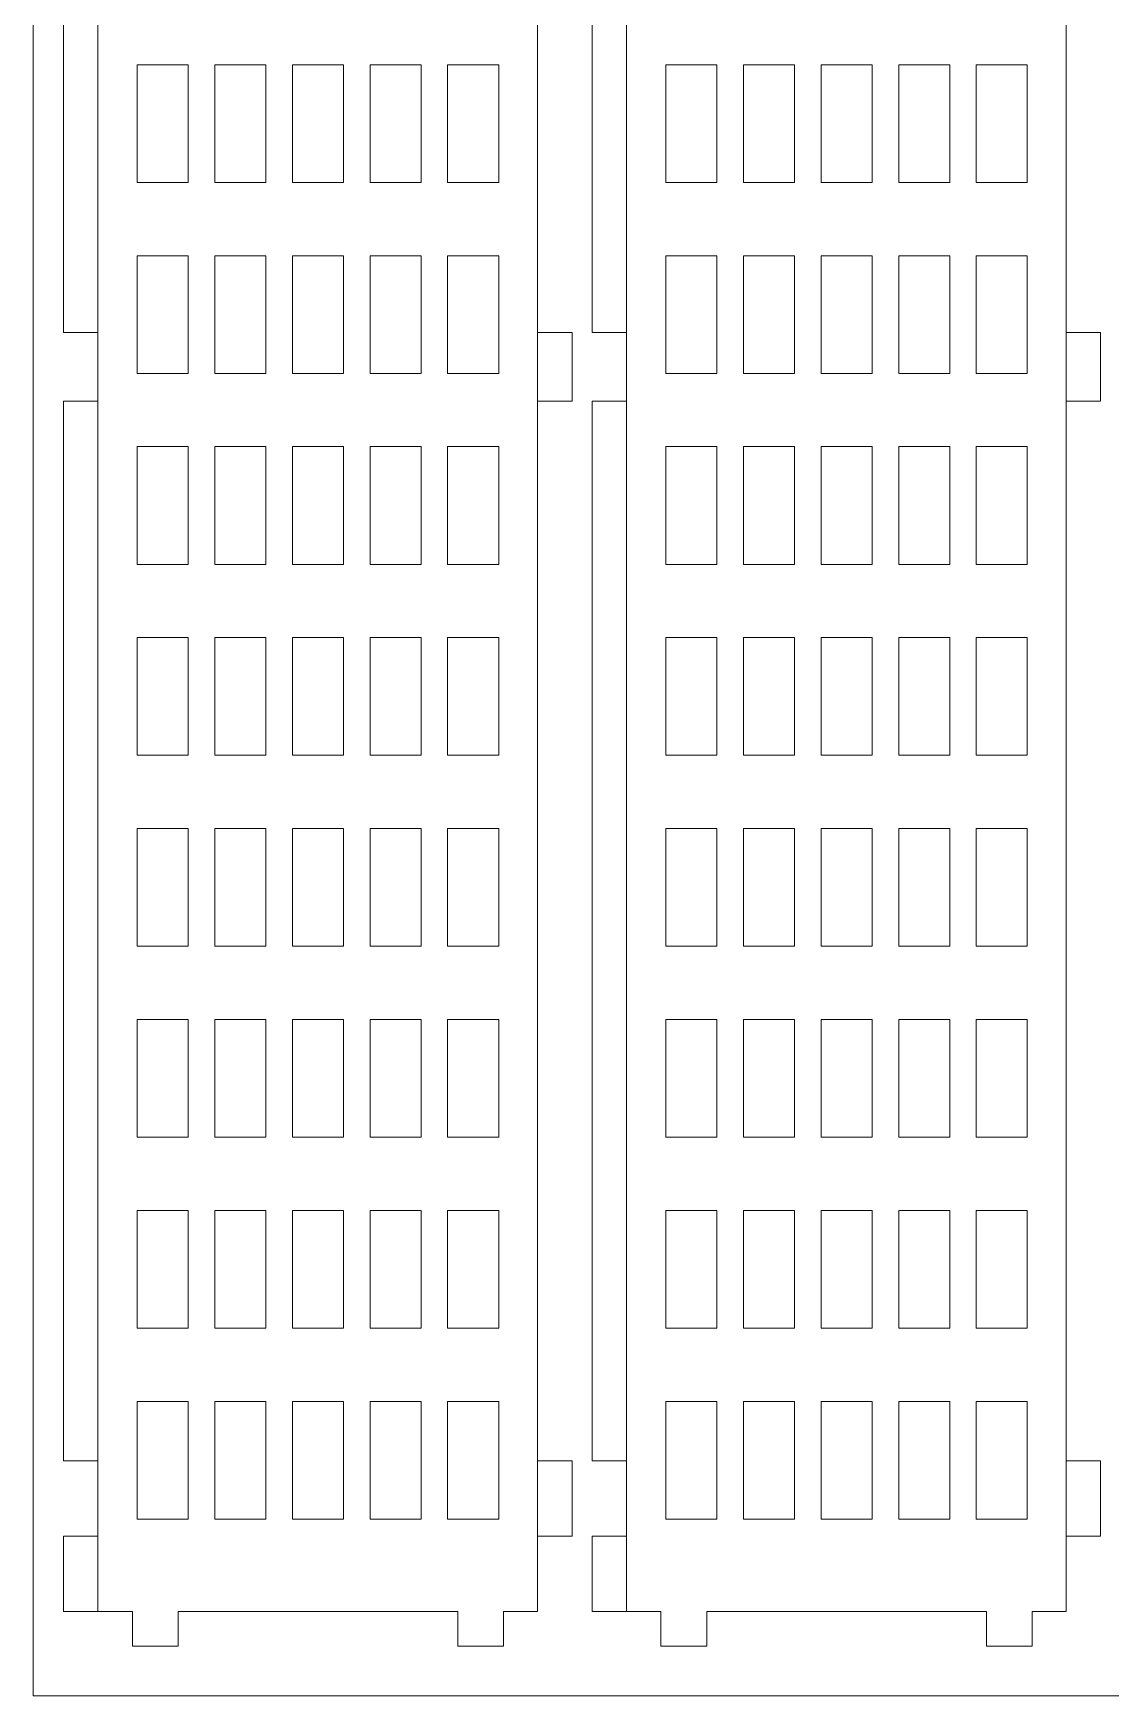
# Model space of a CAD drawing. Header units: millimetres. Extents: x -824 to 903, y -527 to 785.
# Drawn here: x -549.3 to -455.2, y 502 to 647.1 of the extents above; entities that cross this region are included whole.
import ezdxf

# ---------------------------------------------------------------- set-up
doc = ezdxf.new("R2010")
doc.units = ezdxf.units.MM
doc.header["$MEASUREMENT"] = 0
doc.layers.add('Camada 1', color=7, linetype='Continuous')

msp = doc.modelspace()

# ---------------------------------------------------------------- linework, layer by layer
at = {"layer": 'Camada 1', "color": 250, "lineweight": 9}
for points, knots in [([(-549.2728, 502.0451), (-549.2728, 502.0451), (-289.6563, 502.0451), (-289.6563, 502.0451), (-289.6563, 502.0451), (-289.6563, 502.0451), (-289.6563, 769.111), (-289.6563, 769.111), (-289.6563, 769.111), (-289.6563, 769.111), (-549.2728, 769.111), (-549.2728, 769.111), (-549.2728, 769.111), (-549.2728, 769.111), (-549.2728, 502.0451), (-549.2728, 502.0451)], [0, 0, 0, 0, 0.2, 0.2, 0.2, 0.2, 0.4, 0.4, 0.4, 0.4, 0.6, 0.6, 0.6, 0.6, 1, 1, 1, 1]), ([(-543.6252, 515.9603), (-543.6252, 515.9603), (-543.6252, 522.5339), (-543.6252, 522.5339), (-543.6252, 522.5339), (-543.6252, 522.5339), (-546.6255, 522.5339), (-546.6255, 522.5339), (-546.6255, 522.5339), (-546.6255, 522.5339), (-546.6255, 615.0342), (-546.6255, 615.0342), (-546.6255, 615.0342), (-546.6255, 615.0342), (-543.6252, 615.0342), (-543.6252, 615.0342), (-543.6252, 615.0342), (-543.6252, 615.0342), (-543.6252, 621.0345), (-543.6252, 621.0345), (-543.6252, 621.0345), (-543.6252, 621.0345), (-546.6255, 621.0345), (-546.6255, 621.0345), (-546.6255, 621.0345), (-546.6255, 621.0345), (-546.6255, 713.5348), (-546.6255, 713.5348), (-546.6255, 713.5348), (-546.6255, 713.5348), (-543.6252, 713.5348), (-543.6252, 713.5348), (-543.6252, 713.5348), (-543.6252, 713.5348), (-543.6252, 720.1084), (-543.6252, 720.1084), (-543.6252, 720.1084), (-543.6252, 720.1084), (-546.6255, 720.1084), (-546.6255, 720.1084), (-546.6255, 720.1084), (-546.6255, 720.1084), (-546.6255, 726.6819), (-546.6255, 726.6819), (-546.6255, 726.6819), (-546.6255, 726.6819), (-525.9395, 726.6819), (-525.9395, 726.6819), (-525.9395, 726.6819), (-525.9395, 726.6819), (-525.9395, 722.117), (-525.9395, 722.117), (-525.9395, 722.117), (-525.9395, 722.117), (-522.9392, 722.117), (-522.9392, 722.117), (-522.9392, 722.117), (-522.9392, 722.117), (-522.9392, 726.6819), (-522.9392, 726.6819), (-522.9392, 726.6819), (-522.9392, 726.6819), (-505.2535, 726.6819), (-505.2535, 726.6819), (-505.2535, 726.6819), (-505.2535, 726.6819), (-505.2535, 720.1084), (-505.2535, 720.1084), (-505.2535, 720.1084), (-505.2535, 720.1084), (-502.2534, 720.1084), (-502.2534, 720.1084), (-502.2534, 720.1084), (-502.2534, 720.1084), (-502.2534, 713.5348), (-502.2534, 713.5348), (-502.2534, 713.5348), (-502.2534, 713.5348), (-505.2535, 713.5348), (-505.2535, 713.5348), (-505.2535, 713.5348), (-505.2535, 713.5348), (-505.2535, 621.0345), (-505.2535, 621.0345), (-505.2535, 621.0345), (-505.2535, 621.0345), (-502.2534, 621.0345), (-502.2534, 621.0345), (-502.2534, 621.0345), (-502.2534, 621.0345), (-502.2534, 615.0342), (-502.2534, 615.0342), (-502.2534, 615.0342), (-502.2534, 615.0342), (-505.2535, 615.0342), (-505.2535, 615.0342), (-505.2535, 615.0342), (-505.2535, 615.0342), (-505.2535, 522.5339), (-505.2535, 522.5339), (-505.2535, 522.5339), (-505.2535, 522.5339), (-502.2534, 522.5339), (-502.2534, 522.5339), (-502.2534, 522.5339), (-502.2534, 522.5339), (-502.2534, 515.9603), (-502.2534, 515.9603), (-502.2534, 515.9603), (-502.2534, 515.9603), (-505.2535, 515.9603), (-505.2535, 515.9603), (-505.2535, 515.9603), (-505.2535, 515.9603), (-505.2535, 509.3867), (-505.2535, 509.3867), (-505.2535, 509.3867), (-505.2535, 509.3867), (-508.2234, 509.3867), (-508.2234, 509.3867), (-508.2234, 509.3867), (-508.2234, 509.3867), (-508.2234, 506.3864), (-508.2234, 506.3864), (-508.2234, 506.3864), (-508.2234, 506.3864), (-512.2235, 506.3864), (-512.2235, 506.3864), (-512.2235, 506.3864), (-512.2235, 506.3864), (-512.2235, 509.3867), (-512.2235, 509.3867), (-512.2235, 509.3867), (-512.2235, 509.3867), (-536.6249, 509.3867), (-536.6249, 509.3867), (-536.6249, 509.3867), (-536.6249, 509.3867), (-536.6249, 506.3864), (-536.6249, 506.3864), (-536.6249, 506.3864), (-536.6249, 506.3864), (-540.6251, 506.3864), (-540.6251, 506.3864), (-540.6251, 506.3864), (-540.6251, 506.3864), (-540.6251, 509.3867), (-540.6251, 509.3867), (-540.6251, 509.3867), (-540.6251, 509.3867), (-546.6255, 509.3867), (-546.6255, 509.3867), (-546.6255, 509.3867), (-546.6255, 509.3867), (-546.6255, 515.9603), (-546.6255, 515.9603), (-546.6255, 515.9603), (-546.6255, 515.9603), (-543.6252, 515.9603), (-543.6252, 515.9603)], [0, 0, 0, 0, 0.02439024, 0.02439024, 0.02439024, 0.02439024, 0.04878049, 0.04878049, 0.04878049, 0.04878049, 0.07317073, 0.07317073, 0.07317073, 0.07317073, 0.09756098, 0.09756098, 0.09756098, 0.09756098, 0.12195122, 0.12195122, 0.12195122, 0.12195122, 0.14634146, 0.14634146, 0.14634146, 0.14634146, 0.17073171, 0.17073171, 0.17073171, 0.17073171, 0.19512195, 0.19512195, 0.19512195, 0.19512195, 0.2195122, 0.2195122, 0.2195122, 0.2195122, 0.24390244, 0.24390244, 0.24390244, 0.24390244, 0.26829268, 0.26829268, 0.26829268, 0.26829268, 0.29268293, 0.29268293, 0.29268293, 0.29268293, 0.31707317, 0.31707317, 0.31707317, 0.31707317, 0.34146341, 0.34146341, 0.34146341, 0.34146341, 0.36585366, 0.36585366, 0.36585366, 0.36585366, 0.3902439, 0.3902439, 0.3902439, 0.3902439, 0.41463415, 0.41463415, 0.41463415, 0.41463415, 0.43902439, 0.43902439, 0.43902439, 0.43902439, 0.46341463, 0.46341463, 0.46341463, 0.46341463, 0.48780488, 0.48780488, 0.48780488, 0.48780488, 0.51219512, 0.51219512, 0.51219512, 0.51219512, 0.53658537, 0.53658537, 0.53658537, 0.53658537, 0.56097561, 0.56097561, 0.56097561, 0.56097561, 0.58536585, 0.58536585, 0.58536585, 0.58536585, 0.6097561, 0.6097561, 0.6097561, 0.6097561, 0.63414634, 0.63414634, 0.63414634, 0.63414634, 0.65853659, 0.65853659, 0.65853659, 0.65853659, 0.68292683, 0.68292683, 0.68292683, 0.68292683, 0.70731707, 0.70731707, 0.70731707, 0.70731707, 0.73170732, 0.73170732, 0.73170732, 0.73170732, 0.75609756, 0.75609756, 0.75609756, 0.75609756, 0.7804878, 0.7804878, 0.7804878, 0.7804878, 0.80487805, 0.80487805, 0.80487805, 0.80487805, 0.82926829, 0.82926829, 0.82926829, 0.82926829, 0.85365854, 0.85365854, 0.85365854, 0.85365854, 0.87804878, 0.87804878, 0.87804878, 0.87804878, 0.90243902, 0.90243902, 0.90243902, 0.90243902, 0.92682927, 0.92682927, 0.92682927, 0.92682927, 0.95121951, 0.95121951, 0.95121951, 0.95121951, 1, 1, 1, 1]), ([(-497.4884, 515.9603), (-497.4884, 515.9603), (-497.4884, 522.5339), (-497.4884, 522.5339), (-497.4884, 522.5339), (-497.4884, 522.5339), (-500.4887, 522.5339), (-500.4887, 522.5339), (-500.4887, 522.5339), (-500.4887, 522.5339), (-500.4887, 615.0342), (-500.4887, 615.0342), (-500.4887, 615.0342), (-500.4887, 615.0342), (-497.4884, 615.0342), (-497.4884, 615.0342), (-497.4884, 615.0342), (-497.4884, 615.0342), (-497.4884, 621.0345), (-497.4884, 621.0345), (-497.4884, 621.0345), (-497.4884, 621.0345), (-500.4887, 621.0345), (-500.4887, 621.0345), (-500.4887, 621.0345), (-500.4887, 621.0345), (-500.4887, 713.5348), (-500.4887, 713.5348), (-500.4887, 713.5348), (-500.4887, 713.5348), (-497.4884, 713.5348), (-497.4884, 713.5348), (-497.4884, 713.5348), (-497.4884, 713.5348), (-497.4884, 720.1084), (-497.4884, 720.1084), (-497.4884, 720.1084), (-497.4884, 720.1084), (-500.4887, 720.1084), (-500.4887, 720.1084), (-500.4887, 720.1084), (-500.4887, 720.1084), (-500.4887, 726.6819), (-500.4887, 726.6819), (-500.4887, 726.6819), (-500.4887, 726.6819), (-479.8027, 726.6819), (-479.8027, 726.6819), (-479.8027, 726.6819), (-479.8027, 726.6819), (-479.8027, 722.117), (-479.8027, 722.117), (-479.8027, 722.117), (-479.8027, 722.117), (-476.8024, 722.117), (-476.8024, 722.117), (-476.8024, 722.117), (-476.8024, 722.117), (-476.8024, 726.6819), (-476.8024, 726.6819), (-476.8024, 726.6819), (-476.8024, 726.6819), (-459.1167, 726.6819), (-459.1167, 726.6819), (-459.1167, 726.6819), (-459.1167, 726.6819), (-459.1167, 720.1084), (-459.1167, 720.1084), (-459.1167, 720.1084), (-459.1167, 720.1084), (-456.1165, 720.1084), (-456.1165, 720.1084), (-456.1165, 720.1084), (-456.1165, 720.1084), (-456.1165, 713.5348), (-456.1165, 713.5348), (-456.1165, 713.5348), (-456.1165, 713.5348), (-459.1167, 713.5348), (-459.1167, 713.5348), (-459.1167, 713.5348), (-459.1167, 713.5348), (-459.1167, 621.0345), (-459.1167, 621.0345), (-459.1167, 621.0345), (-459.1167, 621.0345), (-456.1165, 621.0345), (-456.1165, 621.0345), (-456.1165, 621.0345), (-456.1165, 621.0345), (-456.1165, 615.0342), (-456.1165, 615.0342), (-456.1165, 615.0342), (-456.1165, 615.0342), (-459.1167, 615.0342), (-459.1167, 615.0342), (-459.1167, 615.0342), (-459.1167, 615.0342), (-459.1167, 522.5339), (-459.1167, 522.5339), (-459.1167, 522.5339), (-459.1167, 522.5339), (-456.1165, 522.5339), (-456.1165, 522.5339), (-456.1165, 522.5339), (-456.1165, 522.5339), (-456.1165, 515.9603), (-456.1165, 515.9603), (-456.1165, 515.9603), (-456.1165, 515.9603), (-459.1167, 515.9603), (-459.1167, 515.9603), (-459.1167, 515.9603), (-459.1167, 515.9603), (-459.1167, 509.3867), (-459.1167, 509.3867), (-459.1167, 509.3867), (-459.1167, 509.3867), (-462.0865, 509.3867), (-462.0865, 509.3867), (-462.0865, 509.3867), (-462.0865, 509.3867), (-462.0865, 506.3864), (-462.0865, 506.3864), (-462.0865, 506.3864), (-462.0865, 506.3864), (-466.0867, 506.3864), (-466.0867, 506.3864), (-466.0867, 506.3864), (-466.0867, 506.3864), (-466.0867, 509.3867), (-466.0867, 509.3867), (-466.0867, 509.3867), (-466.0867, 509.3867), (-490.4881, 509.3867), (-490.4881, 509.3867), (-490.4881, 509.3867), (-490.4881, 509.3867), (-490.4881, 506.3864), (-490.4881, 506.3864), (-490.4881, 506.3864), (-490.4881, 506.3864), (-494.4883, 506.3864), (-494.4883, 506.3864), (-494.4883, 506.3864), (-494.4883, 506.3864), (-494.4883, 509.3867), (-494.4883, 509.3867), (-494.4883, 509.3867), (-494.4883, 509.3867), (-500.4887, 509.3867), (-500.4887, 509.3867), (-500.4887, 509.3867), (-500.4887, 509.3867), (-500.4887, 515.9603), (-500.4887, 515.9603), (-500.4887, 515.9603), (-500.4887, 515.9603), (-497.4884, 515.9603), (-497.4884, 515.9603)], [0, 0, 0, 0, 0.02439024, 0.02439024, 0.02439024, 0.02439024, 0.04878049, 0.04878049, 0.04878049, 0.04878049, 0.07317073, 0.07317073, 0.07317073, 0.07317073, 0.09756098, 0.09756098, 0.09756098, 0.09756098, 0.12195122, 0.12195122, 0.12195122, 0.12195122, 0.14634146, 0.14634146, 0.14634146, 0.14634146, 0.17073171, 0.17073171, 0.17073171, 0.17073171, 0.19512195, 0.19512195, 0.19512195, 0.19512195, 0.2195122, 0.2195122, 0.2195122, 0.2195122, 0.24390244, 0.24390244, 0.24390244, 0.24390244, 0.26829268, 0.26829268, 0.26829268, 0.26829268, 0.29268293, 0.29268293, 0.29268293, 0.29268293, 0.31707317, 0.31707317, 0.31707317, 0.31707317, 0.34146341, 0.34146341, 0.34146341, 0.34146341, 0.36585366, 0.36585366, 0.36585366, 0.36585366, 0.3902439, 0.3902439, 0.3902439, 0.3902439, 0.41463415, 0.41463415, 0.41463415, 0.41463415, 0.43902439, 0.43902439, 0.43902439, 0.43902439, 0.46341463, 0.46341463, 0.46341463, 0.46341463, 0.48780488, 0.48780488, 0.48780488, 0.48780488, 0.51219512, 0.51219512, 0.51219512, 0.51219512, 0.53658537, 0.53658537, 0.53658537, 0.53658537, 0.56097561, 0.56097561, 0.56097561, 0.56097561, 0.58536585, 0.58536585, 0.58536585, 0.58536585, 0.6097561, 0.6097561, 0.6097561, 0.6097561, 0.63414634, 0.63414634, 0.63414634, 0.63414634, 0.65853659, 0.65853659, 0.65853659, 0.65853659, 0.68292683, 0.68292683, 0.68292683, 0.68292683, 0.70731707, 0.70731707, 0.70731707, 0.70731707, 0.73170732, 0.73170732, 0.73170732, 0.73170732, 0.75609756, 0.75609756, 0.75609756, 0.75609756, 0.7804878, 0.7804878, 0.7804878, 0.7804878, 0.80487805, 0.80487805, 0.80487805, 0.80487805, 0.82926829, 0.82926829, 0.82926829, 0.82926829, 0.85365854, 0.85365854, 0.85365854, 0.85365854, 0.87804878, 0.87804878, 0.87804878, 0.87804878, 0.90243902, 0.90243902, 0.90243902, 0.90243902, 0.92682927, 0.92682927, 0.92682927, 0.92682927, 0.95121951, 0.95121951, 0.95121951, 0.95121951, 1, 1, 1, 1])]:
    msp.add_open_spline(points, degree=3, knots=knots, dxfattribs=at)
at = {"layer": 'Camada 1', "color": 5, "lineweight": 9}
for points in [[(-543.6252, 713.5348), (-543.6252, 713.5348), (-543.6252, 621.0345), (-543.6252, 621.0345)], [(-497.4884, 713.5348), (-497.4884, 713.5348), (-497.4884, 621.0345), (-497.4884, 621.0345)], [(-505.2535, 621.0345), (-505.2535, 621.0345), (-505.2535, 615.0343), (-505.2535, 615.0343)], [(-459.1167, 621.0345), (-459.1167, 621.0345), (-459.1167, 615.0343), (-459.1167, 615.0343)], [(-543.6252, 615.0343), (-543.6252, 615.0343), (-543.6252, 522.5341), (-543.6252, 522.5341)], [(-497.4884, 615.0343), (-497.4884, 615.0343), (-497.4884, 522.5341), (-497.4884, 522.5341)], [(-505.2535, 522.5339), (-505.2535, 522.5339), (-505.2535, 515.9604), (-505.2535, 515.9604)], [(-459.1167, 522.5339), (-459.1167, 522.5339), (-459.1167, 515.9604), (-459.1167, 515.9604)], [(-543.6252, 515.9604), (-543.6252, 515.9604), (-543.6252, 509.3867), (-543.6252, 509.3867)], [(-497.4884, 515.9604), (-497.4884, 515.9604), (-497.4884, 509.3867), (-497.4884, 509.3867)]]:
    msp.add_open_spline(points, degree=3, dxfattribs=at)
for points in [[(-540.1954, 634.1248), (-538.7103, 634.1248), (-537.2252, 634.1248), (-535.7402, 634.1248), (-535.7402, 634.1248), (-535.7402, 637.5488), (-535.7402, 640.9728), (-535.7402, 644.3969), (-535.7402, 644.3969), (-537.2252, 644.3969), (-538.7103, 644.3969), (-540.1954, 644.3969), (-540.1954, 644.3969), (-540.1954, 640.9728), (-540.1954, 637.5488), (-540.1954, 634.1248)], [(-533.4236, 634.1248), (-531.9385, 634.1248), (-530.4535, 634.1248), (-528.9684, 634.1248), (-528.9684, 634.1248), (-528.9684, 637.5488), (-528.9684, 640.9728), (-528.9684, 644.3969), (-528.9684, 644.3969), (-530.4535, 644.3969), (-531.9385, 644.3969), (-533.4236, 644.3969), (-533.4236, 644.3969), (-533.4236, 640.9728), (-533.4236, 637.5488), (-533.4236, 634.1248)], [(-526.6519, 634.1248), (-525.1669, 634.1248), (-523.6818, 634.1248), (-522.1967, 634.1248), (-522.1967, 634.1248), (-522.1967, 637.5488), (-522.1967, 640.9728), (-522.1967, 644.3969), (-522.1967, 644.3969), (-523.6818, 644.3969), (-525.1669, 644.3969), (-526.6519, 644.3969), (-526.6519, 644.3969), (-526.6519, 640.9728), (-526.6519, 637.5488), (-526.6519, 634.1248)], [(-519.8802, 634.1248), (-518.3951, 634.1248), (-516.9101, 634.1248), (-515.425, 634.1248), (-515.425, 634.1248), (-515.425, 637.5488), (-515.425, 640.9728), (-515.425, 644.3969), (-515.425, 644.3969), (-516.9101, 644.3969), (-518.3951, 644.3969), (-519.8802, 644.3969), (-519.8802, 644.3969), (-519.8802, 640.9728), (-519.8802, 637.5488), (-519.8802, 634.1248)], [(-513.1084, 634.1248), (-511.6234, 634.1248), (-510.1383, 634.1248), (-508.6532, 634.1248), (-508.6532, 634.1248), (-508.6532, 637.5488), (-508.6532, 640.9728), (-508.6532, 644.3969), (-508.6532, 644.3969), (-510.1383, 644.3969), (-511.6234, 644.3969), (-513.1084, 644.3969), (-513.1084, 644.3969), (-513.1084, 640.9728), (-513.1084, 637.5488), (-513.1084, 634.1248)], [(-494.0585, 634.1248), (-492.5735, 634.1248), (-491.0884, 634.1248), (-489.6034, 634.1248), (-489.6034, 634.1248), (-489.6034, 637.5488), (-489.6034, 640.9728), (-489.6034, 644.3969), (-489.6034, 644.3969), (-491.0884, 644.3969), (-492.5735, 644.3969), (-494.0585, 644.3969), (-494.0585, 644.3969), (-494.0585, 640.9728), (-494.0585, 637.5488), (-494.0585, 634.1248)], [(-487.2868, 634.1248), (-485.8017, 634.1248), (-484.3167, 634.1248), (-482.8316, 634.1248), (-482.8316, 634.1248), (-482.8316, 637.5488), (-482.8316, 640.9728), (-482.8316, 644.3969), (-482.8316, 644.3969), (-484.3167, 644.3969), (-485.8017, 644.3969), (-487.2868, 644.3969), (-487.2868, 644.3969), (-487.2868, 640.9728), (-487.2868, 637.5488), (-487.2868, 634.1248)], [(-480.5151, 634.1248), (-479.0301, 634.1248), (-477.545, 634.1248), (-476.0598, 634.1248), (-476.0598, 634.1248), (-476.0598, 637.5488), (-476.0598, 640.9728), (-476.0598, 644.3969), (-476.0598, 644.3969), (-477.545, 644.3969), (-479.0301, 644.3969), (-480.5151, 644.3969), (-480.5151, 644.3969), (-480.5151, 640.9728), (-480.5151, 637.5488), (-480.5151, 634.1248)], [(-473.7434, 634.1248), (-472.2583, 634.1248), (-470.7732, 634.1248), (-469.2882, 634.1248), (-469.2882, 634.1248), (-469.2882, 637.5488), (-469.2882, 640.9728), (-469.2882, 644.3969), (-469.2882, 644.3969), (-470.7732, 644.3969), (-472.2583, 644.3969), (-473.7434, 644.3969), (-473.7434, 644.3969), (-473.7434, 640.9728), (-473.7434, 637.5488), (-473.7434, 634.1248)], [(-466.9716, 634.1248), (-465.4865, 634.1248), (-464.0015, 634.1248), (-462.5164, 634.1248), (-462.5164, 634.1248), (-462.5164, 637.5488), (-462.5164, 640.9728), (-462.5164, 644.3969), (-462.5164, 644.3969), (-464.0015, 644.3969), (-465.4865, 644.3969), (-466.9716, 644.3969), (-466.9716, 644.3969), (-466.9716, 640.9728), (-466.9716, 637.5488), (-466.9716, 634.1248)], [(-540.1954, 617.4572), (-538.7103, 617.4572), (-537.2252, 617.4572), (-535.7402, 617.4572), (-535.7402, 617.4572), (-535.7402, 620.8814), (-535.7402, 624.3054), (-535.7402, 627.7294), (-535.7402, 627.7294), (-537.2252, 627.7294), (-538.7103, 627.7294), (-540.1954, 627.7294), (-540.1954, 627.7294), (-540.1954, 624.3054), (-540.1954, 620.8814), (-540.1954, 617.4572)], [(-533.4236, 617.4572), (-531.9385, 617.4572), (-530.4535, 617.4572), (-528.9684, 617.4572), (-528.9684, 617.4572), (-528.9684, 620.8814), (-528.9684, 624.3054), (-528.9684, 627.7294), (-528.9684, 627.7294), (-530.4535, 627.7294), (-531.9385, 627.7294), (-533.4236, 627.7294), (-533.4236, 627.7294), (-533.4236, 624.3054), (-533.4236, 620.8814), (-533.4236, 617.4572)], [(-526.6519, 617.4572), (-525.1669, 617.4572), (-523.6818, 617.4572), (-522.1967, 617.4572), (-522.1967, 617.4572), (-522.1967, 620.8814), (-522.1967, 624.3054), (-522.1967, 627.7294), (-522.1967, 627.7294), (-523.6818, 627.7294), (-525.1669, 627.7294), (-526.6519, 627.7294), (-526.6519, 627.7294), (-526.6519, 624.3054), (-526.6519, 620.8814), (-526.6519, 617.4572)], [(-519.8802, 617.4572), (-518.3951, 617.4572), (-516.9101, 617.4572), (-515.425, 617.4572), (-515.425, 617.4572), (-515.425, 620.8814), (-515.425, 624.3054), (-515.425, 627.7294), (-515.425, 627.7294), (-516.9101, 627.7294), (-518.3951, 627.7294), (-519.8802, 627.7294), (-519.8802, 627.7294), (-519.8802, 624.3054), (-519.8802, 620.8814), (-519.8802, 617.4572)], [(-513.1084, 617.4572), (-511.6234, 617.4572), (-510.1383, 617.4572), (-508.6532, 617.4572), (-508.6532, 617.4572), (-508.6532, 620.8814), (-508.6532, 624.3054), (-508.6532, 627.7294), (-508.6532, 627.7294), (-510.1383, 627.7294), (-511.6234, 627.7294), (-513.1084, 627.7294), (-513.1084, 627.7294), (-513.1084, 624.3054), (-513.1084, 620.8814), (-513.1084, 617.4572)], [(-494.0585, 617.4572), (-492.5735, 617.4572), (-491.0884, 617.4572), (-489.6034, 617.4572), (-489.6034, 617.4572), (-489.6034, 620.8814), (-489.6034, 624.3054), (-489.6034, 627.7294), (-489.6034, 627.7294), (-491.0884, 627.7294), (-492.5735, 627.7294), (-494.0585, 627.7294), (-494.0585, 627.7294), (-494.0585, 624.3054), (-494.0585, 620.8814), (-494.0585, 617.4572)], [(-487.2868, 617.4572), (-485.8017, 617.4572), (-484.3167, 617.4572), (-482.8316, 617.4572), (-482.8316, 617.4572), (-482.8316, 620.8814), (-482.8316, 624.3054), (-482.8316, 627.7294), (-482.8316, 627.7294), (-484.3167, 627.7294), (-485.8017, 627.7294), (-487.2868, 627.7294), (-487.2868, 627.7294), (-487.2868, 624.3054), (-487.2868, 620.8814), (-487.2868, 617.4572)], [(-480.5151, 617.4572), (-479.0301, 617.4572), (-477.545, 617.4572), (-476.0598, 617.4572), (-476.0598, 617.4572), (-476.0598, 620.8814), (-476.0598, 624.3054), (-476.0598, 627.7294), (-476.0598, 627.7294), (-477.545, 627.7294), (-479.0301, 627.7294), (-480.5151, 627.7294), (-480.5151, 627.7294), (-480.5151, 624.3054), (-480.5151, 620.8814), (-480.5151, 617.4572)], [(-473.7434, 617.4572), (-472.2583, 617.4572), (-470.7732, 617.4572), (-469.2882, 617.4572), (-469.2882, 617.4572), (-469.2882, 620.8814), (-469.2882, 624.3054), (-469.2882, 627.7294), (-469.2882, 627.7294), (-470.7732, 627.7294), (-472.2583, 627.7294), (-473.7434, 627.7294), (-473.7434, 627.7294), (-473.7434, 624.3054), (-473.7434, 620.8814), (-473.7434, 617.4572)], [(-466.9716, 617.4572), (-465.4865, 617.4572), (-464.0015, 617.4572), (-462.5164, 617.4572), (-462.5164, 617.4572), (-462.5164, 620.8814), (-462.5164, 624.3054), (-462.5164, 627.7294), (-462.5164, 627.7294), (-464.0015, 627.7294), (-465.4865, 627.7294), (-466.9716, 627.7294), (-466.9716, 627.7294), (-466.9716, 624.3054), (-466.9716, 620.8814), (-466.9716, 617.4572)], [(-540.1954, 600.7898), (-538.7103, 600.7898), (-537.2252, 600.7898), (-535.7402, 600.7898), (-535.7402, 600.7898), (-535.7402, 604.2138), (-535.7402, 607.6378), (-535.7402, 611.0619), (-535.7402, 611.0619), (-537.2252, 611.0619), (-538.7103, 611.0619), (-540.1954, 611.0619), (-540.1954, 611.0619), (-540.1954, 607.6378), (-540.1954, 604.2138), (-540.1954, 600.7898)], [(-533.4236, 600.7898), (-531.9385, 600.7898), (-530.4535, 600.7898), (-528.9684, 600.7898), (-528.9684, 600.7898), (-528.9684, 604.2138), (-528.9684, 607.6378), (-528.9684, 611.0619), (-528.9684, 611.0619), (-530.4535, 611.0619), (-531.9385, 611.0619), (-533.4236, 611.0619), (-533.4236, 611.0619), (-533.4236, 607.6378), (-533.4236, 604.2138), (-533.4236, 600.7898)], [(-526.6519, 600.7898), (-525.1669, 600.7898), (-523.6818, 600.7898), (-522.1967, 600.7898), (-522.1967, 600.7898), (-522.1967, 604.2138), (-522.1967, 607.6378), (-522.1967, 611.0619), (-522.1967, 611.0619), (-523.6818, 611.0619), (-525.1669, 611.0619), (-526.6519, 611.0619), (-526.6519, 611.0619), (-526.6519, 607.6378), (-526.6519, 604.2138), (-526.6519, 600.7898)], [(-519.8802, 600.7898), (-518.3951, 600.7898), (-516.9101, 600.7898), (-515.425, 600.7898), (-515.425, 600.7898), (-515.425, 604.2138), (-515.425, 607.6378), (-515.425, 611.0619), (-515.425, 611.0619), (-516.9101, 611.0619), (-518.3951, 611.0619), (-519.8802, 611.0619), (-519.8802, 611.0619), (-519.8802, 607.6378), (-519.8802, 604.2138), (-519.8802, 600.7898)], [(-513.1084, 600.7898), (-511.6234, 600.7898), (-510.1383, 600.7898), (-508.6532, 600.7898), (-508.6532, 600.7898), (-508.6532, 604.2138), (-508.6532, 607.6378), (-508.6532, 611.0619), (-508.6532, 611.0619), (-510.1383, 611.0619), (-511.6234, 611.0619), (-513.1084, 611.0619), (-513.1084, 611.0619), (-513.1084, 607.6378), (-513.1084, 604.2138), (-513.1084, 600.7898)], [(-494.0585, 600.7898), (-492.5735, 600.7898), (-491.0884, 600.7898), (-489.6034, 600.7898), (-489.6034, 600.7898), (-489.6034, 604.2138), (-489.6034, 607.6378), (-489.6034, 611.0619), (-489.6034, 611.0619), (-491.0884, 611.0619), (-492.5735, 611.0619), (-494.0585, 611.0619), (-494.0585, 611.0619), (-494.0585, 607.6378), (-494.0585, 604.2138), (-494.0585, 600.7898)], [(-487.2868, 600.7898), (-485.8017, 600.7898), (-484.3167, 600.7898), (-482.8316, 600.7898), (-482.8316, 600.7898), (-482.8316, 604.2138), (-482.8316, 607.6378), (-482.8316, 611.0619), (-482.8316, 611.0619), (-484.3167, 611.0619), (-485.8017, 611.0619), (-487.2868, 611.0619), (-487.2868, 611.0619), (-487.2868, 607.6378), (-487.2868, 604.2138), (-487.2868, 600.7898)], [(-480.5151, 600.7898), (-479.0301, 600.7898), (-477.545, 600.7898), (-476.0598, 600.7898), (-476.0598, 600.7898), (-476.0598, 604.2138), (-476.0598, 607.6378), (-476.0598, 611.0619), (-476.0598, 611.0619), (-477.545, 611.0619), (-479.0301, 611.0619), (-480.5151, 611.0619), (-480.5151, 611.0619), (-480.5151, 607.6378), (-480.5151, 604.2138), (-480.5151, 600.7898)], [(-473.7434, 600.7898), (-472.2583, 600.7898), (-470.7732, 600.7898), (-469.2882, 600.7898), (-469.2882, 600.7898), (-469.2882, 604.2138), (-469.2882, 607.6378), (-469.2882, 611.0619), (-469.2882, 611.0619), (-470.7732, 611.0619), (-472.2583, 611.0619), (-473.7434, 611.0619), (-473.7434, 611.0619), (-473.7434, 607.6378), (-473.7434, 604.2138), (-473.7434, 600.7898)], [(-466.9716, 600.7898), (-465.4865, 600.7898), (-464.0015, 600.7898), (-462.5164, 600.7898), (-462.5164, 600.7898), (-462.5164, 604.2138), (-462.5164, 607.6378), (-462.5164, 611.0619), (-462.5164, 611.0619), (-464.0015, 611.0619), (-465.4865, 611.0619), (-466.9716, 611.0619), (-466.9716, 611.0619), (-466.9716, 607.6378), (-466.9716, 604.2138), (-466.9716, 600.7898)], [(-540.1954, 584.1223), (-538.7103, 584.1223), (-537.2252, 584.1223), (-535.7402, 584.1223), (-535.7402, 584.1223), (-535.7402, 587.5464), (-535.7402, 590.9704), (-535.7402, 594.3944), (-535.7402, 594.3944), (-537.2252, 594.3944), (-538.7103, 594.3944), (-540.1954, 594.3944), (-540.1954, 594.3944), (-540.1954, 590.9704), (-540.1954, 587.5464), (-540.1954, 584.1223)], [(-533.4236, 584.1223), (-531.9385, 584.1223), (-530.4535, 584.1223), (-528.9684, 584.1223), (-528.9684, 584.1223), (-528.9684, 587.5464), (-528.9684, 590.9704), (-528.9684, 594.3944), (-528.9684, 594.3944), (-530.4535, 594.3944), (-531.9385, 594.3944), (-533.4236, 594.3944), (-533.4236, 594.3944), (-533.4236, 590.9704), (-533.4236, 587.5464), (-533.4236, 584.1223)], [(-526.6519, 584.1223), (-525.1669, 584.1223), (-523.6818, 584.1223), (-522.1967, 584.1223), (-522.1967, 584.1223), (-522.1967, 587.5464), (-522.1967, 590.9704), (-522.1967, 594.3944), (-522.1967, 594.3944), (-523.6818, 594.3944), (-525.1669, 594.3944), (-526.6519, 594.3944), (-526.6519, 594.3944), (-526.6519, 590.9704), (-526.6519, 587.5464), (-526.6519, 584.1223)], [(-519.8802, 584.1223), (-518.3951, 584.1223), (-516.9101, 584.1223), (-515.425, 584.1223), (-515.425, 584.1223), (-515.425, 587.5464), (-515.425, 590.9704), (-515.425, 594.3944), (-515.425, 594.3944), (-516.9101, 594.3944), (-518.3951, 594.3944), (-519.8802, 594.3944), (-519.8802, 594.3944), (-519.8802, 590.9704), (-519.8802, 587.5464), (-519.8802, 584.1223)], [(-513.1084, 584.1223), (-511.6234, 584.1223), (-510.1383, 584.1223), (-508.6532, 584.1223), (-508.6532, 584.1223), (-508.6532, 587.5464), (-508.6532, 590.9704), (-508.6532, 594.3944), (-508.6532, 594.3944), (-510.1383, 594.3944), (-511.6234, 594.3944), (-513.1084, 594.3944), (-513.1084, 594.3944), (-513.1084, 590.9704), (-513.1084, 587.5464), (-513.1084, 584.1223)], [(-494.0585, 584.1223), (-492.5735, 584.1223), (-491.0884, 584.1223), (-489.6034, 584.1223), (-489.6034, 584.1223), (-489.6034, 587.5464), (-489.6034, 590.9704), (-489.6034, 594.3944), (-489.6034, 594.3944), (-491.0884, 594.3944), (-492.5735, 594.3944), (-494.0585, 594.3944), (-494.0585, 594.3944), (-494.0585, 590.9704), (-494.0585, 587.5464), (-494.0585, 584.1223)], [(-487.2868, 584.1223), (-485.8017, 584.1223), (-484.3167, 584.1223), (-482.8316, 584.1223), (-482.8316, 584.1223), (-482.8316, 587.5464), (-482.8316, 590.9704), (-482.8316, 594.3944), (-482.8316, 594.3944), (-484.3167, 594.3944), (-485.8017, 594.3944), (-487.2868, 594.3944), (-487.2868, 594.3944), (-487.2868, 590.9704), (-487.2868, 587.5464), (-487.2868, 584.1223)], [(-480.5151, 584.1223), (-479.0301, 584.1223), (-477.545, 584.1223), (-476.0598, 584.1223), (-476.0598, 584.1223), (-476.0598, 587.5464), (-476.0598, 590.9704), (-476.0598, 594.3944), (-476.0598, 594.3944), (-477.545, 594.3944), (-479.0301, 594.3944), (-480.5151, 594.3944), (-480.5151, 594.3944), (-480.5151, 590.9704), (-480.5151, 587.5464), (-480.5151, 584.1223)], [(-473.7434, 584.1223), (-472.2583, 584.1223), (-470.7732, 584.1223), (-469.2882, 584.1223), (-469.2882, 584.1223), (-469.2882, 587.5464), (-469.2882, 590.9704), (-469.2882, 594.3944), (-469.2882, 594.3944), (-470.7732, 594.3944), (-472.2583, 594.3944), (-473.7434, 594.3944), (-473.7434, 594.3944), (-473.7434, 590.9704), (-473.7434, 587.5464), (-473.7434, 584.1223)], [(-466.9716, 584.1223), (-465.4865, 584.1223), (-464.0015, 584.1223), (-462.5164, 584.1223), (-462.5164, 584.1223), (-462.5164, 587.5464), (-462.5164, 590.9704), (-462.5164, 594.3944), (-462.5164, 594.3944), (-464.0015, 594.3944), (-465.4865, 594.3944), (-466.9716, 594.3944), (-466.9716, 594.3944), (-466.9716, 590.9704), (-466.9716, 587.5464), (-466.9716, 584.1223)], [(-540.1954, 567.4549), (-538.7103, 567.4549), (-537.2252, 567.4549), (-535.7402, 567.4549), (-535.7402, 567.4549), (-535.7402, 570.8789), (-535.7402, 574.3029), (-535.7402, 577.727), (-535.7402, 577.727), (-537.2252, 577.727), (-538.7103, 577.727), (-540.1954, 577.727), (-540.1954, 577.727), (-540.1954, 574.3029), (-540.1954, 570.8789), (-540.1954, 567.4549)], [(-533.4236, 567.4549), (-531.9385, 567.4549), (-530.4535, 567.4549), (-528.9684, 567.4549), (-528.9684, 567.4549), (-528.9684, 570.8789), (-528.9684, 574.3029), (-528.9684, 577.727), (-528.9684, 577.727), (-530.4535, 577.727), (-531.9385, 577.727), (-533.4236, 577.727), (-533.4236, 577.727), (-533.4236, 574.3029), (-533.4236, 570.8789), (-533.4236, 567.4549)], [(-526.6519, 567.4549), (-525.1669, 567.4549), (-523.6818, 567.4549), (-522.1967, 567.4549), (-522.1967, 567.4549), (-522.1967, 570.8789), (-522.1967, 574.3029), (-522.1967, 577.727), (-522.1967, 577.727), (-523.6818, 577.727), (-525.1669, 577.727), (-526.6519, 577.727), (-526.6519, 577.727), (-526.6519, 574.3029), (-526.6519, 570.8789), (-526.6519, 567.4549)], [(-519.8802, 567.4549), (-518.3951, 567.4549), (-516.9101, 567.4549), (-515.425, 567.4549), (-515.425, 567.4549), (-515.425, 570.8789), (-515.425, 574.3029), (-515.425, 577.727), (-515.425, 577.727), (-516.9101, 577.727), (-518.3951, 577.727), (-519.8802, 577.727), (-519.8802, 577.727), (-519.8802, 574.3029), (-519.8802, 570.8789), (-519.8802, 567.4549)], [(-513.1084, 567.4549), (-511.6234, 567.4549), (-510.1383, 567.4549), (-508.6532, 567.4549), (-508.6532, 567.4549), (-508.6532, 570.8789), (-508.6532, 574.3029), (-508.6532, 577.727), (-508.6532, 577.727), (-510.1383, 577.727), (-511.6234, 577.727), (-513.1084, 577.727), (-513.1084, 577.727), (-513.1084, 574.3029), (-513.1084, 570.8789), (-513.1084, 567.4549)], [(-494.0585, 567.4549), (-492.5735, 567.4549), (-491.0884, 567.4549), (-489.6034, 567.4549), (-489.6034, 567.4549), (-489.6034, 570.8789), (-489.6034, 574.3029), (-489.6034, 577.727), (-489.6034, 577.727), (-491.0884, 577.727), (-492.5735, 577.727), (-494.0585, 577.727), (-494.0585, 577.727), (-494.0585, 574.3029), (-494.0585, 570.8789), (-494.0585, 567.4549)], [(-487.2868, 567.4549), (-485.8017, 567.4549), (-484.3167, 567.4549), (-482.8316, 567.4549), (-482.8316, 567.4549), (-482.8316, 570.8789), (-482.8316, 574.3029), (-482.8316, 577.727), (-482.8316, 577.727), (-484.3167, 577.727), (-485.8017, 577.727), (-487.2868, 577.727), (-487.2868, 577.727), (-487.2868, 574.3029), (-487.2868, 570.8789), (-487.2868, 567.4549)], [(-480.5151, 567.4549), (-479.0301, 567.4549), (-477.545, 567.4549), (-476.0598, 567.4549), (-476.0598, 567.4549), (-476.0598, 570.8789), (-476.0598, 574.3029), (-476.0598, 577.727), (-476.0598, 577.727), (-477.545, 577.727), (-479.0301, 577.727), (-480.5151, 577.727), (-480.5151, 577.727), (-480.5151, 574.3029), (-480.5151, 570.8789), (-480.5151, 567.4549)], [(-473.7434, 567.4549), (-472.2583, 567.4549), (-470.7732, 567.4549), (-469.2882, 567.4549), (-469.2882, 567.4549), (-469.2882, 570.8789), (-469.2882, 574.3029), (-469.2882, 577.727), (-469.2882, 577.727), (-470.7732, 577.727), (-472.2583, 577.727), (-473.7434, 577.727), (-473.7434, 577.727), (-473.7434, 574.3029), (-473.7434, 570.8789), (-473.7434, 567.4549)], [(-466.9716, 567.4549), (-465.4865, 567.4549), (-464.0015, 567.4549), (-462.5164, 567.4549), (-462.5164, 567.4549), (-462.5164, 570.8789), (-462.5164, 574.3029), (-462.5164, 577.727), (-462.5164, 577.727), (-464.0015, 577.727), (-465.4865, 577.727), (-466.9716, 577.727), (-466.9716, 577.727), (-466.9716, 574.3029), (-466.9716, 570.8789), (-466.9716, 567.4549)], [(-540.1954, 550.7874), (-538.7103, 550.7874), (-537.2252, 550.7874), (-535.7402, 550.7874), (-535.7402, 550.7874), (-535.7402, 554.2115), (-535.7402, 557.6355), (-535.7402, 561.0595), (-535.7402, 561.0595), (-537.2252, 561.0595), (-538.7103, 561.0595), (-540.1954, 561.0595), (-540.1954, 561.0595), (-540.1954, 557.6355), (-540.1954, 554.2115), (-540.1954, 550.7874)], [(-533.4236, 550.7874), (-531.9385, 550.7874), (-530.4535, 550.7874), (-528.9684, 550.7874), (-528.9684, 550.7874), (-528.9684, 554.2115), (-528.9684, 557.6355), (-528.9684, 561.0595), (-528.9684, 561.0595), (-530.4535, 561.0595), (-531.9385, 561.0595), (-533.4236, 561.0595), (-533.4236, 561.0595), (-533.4236, 557.6355), (-533.4236, 554.2115), (-533.4236, 550.7874)], [(-526.6519, 550.7874), (-525.1669, 550.7874), (-523.6818, 550.7874), (-522.1967, 550.7874), (-522.1967, 550.7874), (-522.1967, 554.2115), (-522.1967, 557.6355), (-522.1967, 561.0595), (-522.1967, 561.0595), (-523.6818, 561.0595), (-525.1669, 561.0595), (-526.6519, 561.0595), (-526.6519, 561.0595), (-526.6519, 557.6355), (-526.6519, 554.2115), (-526.6519, 550.7874)], [(-519.8802, 550.7874), (-518.3951, 550.7874), (-516.9101, 550.7874), (-515.425, 550.7874), (-515.425, 550.7874), (-515.425, 554.2115), (-515.425, 557.6355), (-515.425, 561.0595), (-515.425, 561.0595), (-516.9101, 561.0595), (-518.3951, 561.0595), (-519.8802, 561.0595), (-519.8802, 561.0595), (-519.8802, 557.6355), (-519.8802, 554.2115), (-519.8802, 550.7874)], [(-513.1084, 550.7874), (-511.6234, 550.7874), (-510.1383, 550.7874), (-508.6532, 550.7874), (-508.6532, 550.7874), (-508.6532, 554.2115), (-508.6532, 557.6355), (-508.6532, 561.0595), (-508.6532, 561.0595), (-510.1383, 561.0595), (-511.6234, 561.0595), (-513.1084, 561.0595), (-513.1084, 561.0595), (-513.1084, 557.6355), (-513.1084, 554.2115), (-513.1084, 550.7874)], [(-494.0585, 550.7874), (-492.5735, 550.7874), (-491.0884, 550.7874), (-489.6034, 550.7874), (-489.6034, 550.7874), (-489.6034, 554.2115), (-489.6034, 557.6355), (-489.6034, 561.0595), (-489.6034, 561.0595), (-491.0884, 561.0595), (-492.5735, 561.0595), (-494.0585, 561.0595), (-494.0585, 561.0595), (-494.0585, 557.6355), (-494.0585, 554.2115), (-494.0585, 550.7874)], [(-487.2868, 550.7874), (-485.8017, 550.7874), (-484.3167, 550.7874), (-482.8316, 550.7874), (-482.8316, 550.7874), (-482.8316, 554.2115), (-482.8316, 557.6355), (-482.8316, 561.0595), (-482.8316, 561.0595), (-484.3167, 561.0595), (-485.8017, 561.0595), (-487.2868, 561.0595), (-487.2868, 561.0595), (-487.2868, 557.6355), (-487.2868, 554.2115), (-487.2868, 550.7874)], [(-480.5151, 550.7874), (-479.0301, 550.7874), (-477.545, 550.7874), (-476.0598, 550.7874), (-476.0598, 550.7874), (-476.0598, 554.2115), (-476.0598, 557.6355), (-476.0598, 561.0595), (-476.0598, 561.0595), (-477.545, 561.0595), (-479.0301, 561.0595), (-480.5151, 561.0595), (-480.5151, 561.0595), (-480.5151, 557.6355), (-480.5151, 554.2115), (-480.5151, 550.7874)], [(-473.7434, 550.7874), (-472.2583, 550.7874), (-470.7732, 550.7874), (-469.2882, 550.7874), (-469.2882, 550.7874), (-469.2882, 554.2115), (-469.2882, 557.6355), (-469.2882, 561.0595), (-469.2882, 561.0595), (-470.7732, 561.0595), (-472.2583, 561.0595), (-473.7434, 561.0595), (-473.7434, 561.0595), (-473.7434, 557.6355), (-473.7434, 554.2115), (-473.7434, 550.7874)], [(-466.9716, 550.7874), (-465.4865, 550.7874), (-464.0015, 550.7874), (-462.5164, 550.7874), (-462.5164, 550.7874), (-462.5164, 554.2115), (-462.5164, 557.6355), (-462.5164, 561.0595), (-462.5164, 561.0595), (-464.0015, 561.0595), (-465.4865, 561.0595), (-466.9716, 561.0595), (-466.9716, 561.0595), (-466.9716, 557.6355), (-466.9716, 554.2115), (-466.9716, 550.7874)], [(-540.1954, 534.1199), (-538.7103, 534.1199), (-537.2252, 534.1199), (-535.7402, 534.1199), (-535.7402, 534.1199), (-535.7402, 537.5439), (-535.7402, 540.9679), (-535.7402, 544.3921), (-535.7402, 544.3921), (-537.2252, 544.3921), (-538.7103, 544.3921), (-540.1954, 544.3921), (-540.1954, 544.3921), (-540.1954, 540.9679), (-540.1954, 537.5439), (-540.1954, 534.1199)], [(-533.4236, 534.1199), (-531.9385, 534.1199), (-530.4535, 534.1199), (-528.9684, 534.1199), (-528.9684, 534.1199), (-528.9684, 537.5439), (-528.9684, 540.9679), (-528.9684, 544.3921), (-528.9684, 544.3921), (-530.4535, 544.3921), (-531.9385, 544.3921), (-533.4236, 544.3921), (-533.4236, 544.3921), (-533.4236, 540.9679), (-533.4236, 537.5439), (-533.4236, 534.1199)], [(-526.6519, 534.1199), (-525.1669, 534.1199), (-523.6818, 534.1199), (-522.1967, 534.1199), (-522.1967, 534.1199), (-522.1967, 537.5439), (-522.1967, 540.9679), (-522.1967, 544.3921), (-522.1967, 544.3921), (-523.6818, 544.3921), (-525.1669, 544.3921), (-526.6519, 544.3921), (-526.6519, 544.3921), (-526.6519, 540.9679), (-526.6519, 537.5439), (-526.6519, 534.1199)], [(-519.8802, 534.1199), (-518.3951, 534.1199), (-516.9101, 534.1199), (-515.425, 534.1199), (-515.425, 534.1199), (-515.425, 537.5439), (-515.425, 540.9679), (-515.425, 544.3921), (-515.425, 544.3921), (-516.9101, 544.3921), (-518.3951, 544.3921), (-519.8802, 544.3921), (-519.8802, 544.3921), (-519.8802, 540.9679), (-519.8802, 537.5439), (-519.8802, 534.1199)], [(-513.1084, 534.1199), (-511.6234, 534.1199), (-510.1383, 534.1199), (-508.6532, 534.1199), (-508.6532, 534.1199), (-508.6532, 537.5439), (-508.6532, 540.9679), (-508.6532, 544.3921), (-508.6532, 544.3921), (-510.1383, 544.3921), (-511.6234, 544.3921), (-513.1084, 544.3921), (-513.1084, 544.3921), (-513.1084, 540.9679), (-513.1084, 537.5439), (-513.1084, 534.1199)], [(-494.0585, 534.1199), (-492.5735, 534.1199), (-491.0884, 534.1199), (-489.6034, 534.1199), (-489.6034, 534.1199), (-489.6034, 537.5439), (-489.6034, 540.9679), (-489.6034, 544.3921), (-489.6034, 544.3921), (-491.0884, 544.3921), (-492.5735, 544.3921), (-494.0585, 544.3921), (-494.0585, 544.3921), (-494.0585, 540.9679), (-494.0585, 537.5439), (-494.0585, 534.1199)], [(-487.2868, 534.1199), (-485.8017, 534.1199), (-484.3167, 534.1199), (-482.8316, 534.1199), (-482.8316, 534.1199), (-482.8316, 537.5439), (-482.8316, 540.9679), (-482.8316, 544.3921), (-482.8316, 544.3921), (-484.3167, 544.3921), (-485.8017, 544.3921), (-487.2868, 544.3921), (-487.2868, 544.3921), (-487.2868, 540.9679), (-487.2868, 537.5439), (-487.2868, 534.1199)], [(-480.5151, 534.1199), (-479.0301, 534.1199), (-477.545, 534.1199), (-476.0598, 534.1199), (-476.0598, 534.1199), (-476.0598, 537.5439), (-476.0598, 540.9679), (-476.0598, 544.3921), (-476.0598, 544.3921), (-477.545, 544.3921), (-479.0301, 544.3921), (-480.5151, 544.3921), (-480.5151, 544.3921), (-480.5151, 540.9679), (-480.5151, 537.5439), (-480.5151, 534.1199)], [(-473.7434, 534.1199), (-472.2583, 534.1199), (-470.7732, 534.1199), (-469.2882, 534.1199), (-469.2882, 534.1199), (-469.2882, 537.5439), (-469.2882, 540.9679), (-469.2882, 544.3921), (-469.2882, 544.3921), (-470.7732, 544.3921), (-472.2583, 544.3921), (-473.7434, 544.3921), (-473.7434, 544.3921), (-473.7434, 540.9679), (-473.7434, 537.5439), (-473.7434, 534.1199)], [(-466.9716, 534.1199), (-465.4865, 534.1199), (-464.0015, 534.1199), (-462.5164, 534.1199), (-462.5164, 534.1199), (-462.5164, 537.5439), (-462.5164, 540.9679), (-462.5164, 544.3921), (-462.5164, 544.3921), (-464.0015, 544.3921), (-465.4865, 544.3921), (-466.9716, 544.3921), (-466.9716, 544.3921), (-466.9716, 540.9679), (-466.9716, 537.5439), (-466.9716, 534.1199)], [(-540.1954, 517.4524), (-540.1954, 517.4524), (-535.7402, 517.4524), (-535.7402, 517.4524), (-535.7402, 517.4524), (-535.7402, 517.4524), (-535.7402, 527.7245), (-535.7402, 527.7245), (-535.7402, 527.7245), (-535.7402, 527.7245), (-540.1954, 527.7245), (-540.1954, 527.7245), (-540.1954, 527.7245), (-540.1954, 527.7245), (-540.1954, 517.4524), (-540.1954, 517.4524)], [(-533.4236, 517.4524), (-533.4236, 517.4524), (-528.9684, 517.4524), (-528.9684, 517.4524), (-528.9684, 517.4524), (-528.9684, 517.4524), (-528.9684, 527.7245), (-528.9684, 527.7245), (-528.9684, 527.7245), (-528.9684, 527.7245), (-533.4236, 527.7245), (-533.4236, 527.7245), (-533.4236, 527.7245), (-533.4236, 527.7245), (-533.4236, 517.4524), (-533.4236, 517.4524)], [(-526.6519, 517.4524), (-526.6519, 517.4524), (-522.1967, 517.4524), (-522.1967, 517.4524), (-522.1967, 517.4524), (-522.1967, 517.4524), (-522.1967, 527.7245), (-522.1967, 527.7245), (-522.1967, 527.7245), (-522.1967, 527.7245), (-526.6519, 527.7245), (-526.6519, 527.7245), (-526.6519, 527.7245), (-526.6519, 527.7245), (-526.6519, 517.4524), (-526.6519, 517.4524)], [(-519.8802, 517.4524), (-519.8802, 517.4524), (-515.425, 517.4524), (-515.425, 517.4524), (-515.425, 517.4524), (-515.425, 517.4524), (-515.425, 527.7245), (-515.425, 527.7245), (-515.425, 527.7245), (-515.425, 527.7245), (-519.8802, 527.7245), (-519.8802, 527.7245), (-519.8802, 527.7245), (-519.8802, 527.7245), (-519.8802, 517.4524), (-519.8802, 517.4524)], [(-513.1084, 517.4524), (-513.1084, 517.4524), (-508.6532, 517.4524), (-508.6532, 517.4524), (-508.6532, 517.4524), (-508.6532, 517.4524), (-508.6532, 527.7245), (-508.6532, 527.7245), (-508.6532, 527.7245), (-508.6532, 527.7245), (-513.1084, 527.7245), (-513.1084, 527.7245), (-513.1084, 527.7245), (-513.1084, 527.7245), (-513.1084, 517.4524), (-513.1084, 517.4524)], [(-494.0585, 517.4524), (-494.0585, 517.4524), (-489.6034, 517.4524), (-489.6034, 517.4524), (-489.6034, 517.4524), (-489.6034, 517.4524), (-489.6034, 527.7245), (-489.6034, 527.7245), (-489.6034, 527.7245), (-489.6034, 527.7245), (-494.0585, 527.7245), (-494.0585, 527.7245), (-494.0585, 527.7245), (-494.0585, 527.7245), (-494.0585, 517.4524), (-494.0585, 517.4524)], [(-487.2868, 517.4524), (-487.2868, 517.4524), (-482.8316, 517.4524), (-482.8316, 517.4524), (-482.8316, 517.4524), (-482.8316, 517.4524), (-482.8316, 527.7245), (-482.8316, 527.7245), (-482.8316, 527.7245), (-482.8316, 527.7245), (-487.2868, 527.7245), (-487.2868, 527.7245), (-487.2868, 527.7245), (-487.2868, 527.7245), (-487.2868, 517.4524), (-487.2868, 517.4524)], [(-480.5151, 517.4524), (-480.5151, 517.4524), (-476.0598, 517.4524), (-476.0598, 517.4524), (-476.0598, 517.4524), (-476.0598, 517.4524), (-476.0598, 527.7245), (-476.0598, 527.7245), (-476.0598, 527.7245), (-476.0598, 527.7245), (-480.5151, 527.7245), (-480.5151, 527.7245), (-480.5151, 527.7245), (-480.5151, 527.7245), (-480.5151, 517.4524), (-480.5151, 517.4524)], [(-473.7434, 517.4524), (-473.7434, 517.4524), (-469.2882, 517.4524), (-469.2882, 517.4524), (-469.2882, 517.4524), (-469.2882, 517.4524), (-469.2882, 527.7245), (-469.2882, 527.7245), (-469.2882, 527.7245), (-469.2882, 527.7245), (-473.7434, 527.7245), (-473.7434, 527.7245), (-473.7434, 527.7245), (-473.7434, 527.7245), (-473.7434, 517.4524), (-473.7434, 517.4524)], [(-466.9716, 517.4524), (-466.9716, 517.4524), (-462.5164, 517.4524), (-462.5164, 517.4524), (-462.5164, 517.4524), (-462.5164, 517.4524), (-462.5164, 527.7245), (-462.5164, 527.7245), (-462.5164, 527.7245), (-462.5164, 527.7245), (-466.9716, 527.7245), (-466.9716, 527.7245), (-466.9716, 527.7245), (-466.9716, 527.7245), (-466.9716, 517.4524), (-466.9716, 517.4524)]]:
    msp.add_open_spline(points, degree=3, knots=[0, 0, 0, 0, 0.2, 0.2, 0.2, 0.2, 0.4, 0.4, 0.4, 0.4, 0.6, 0.6, 0.6, 0.6, 1, 1, 1, 1], dxfattribs=at)

doc.saveas('drawing.dxf')
